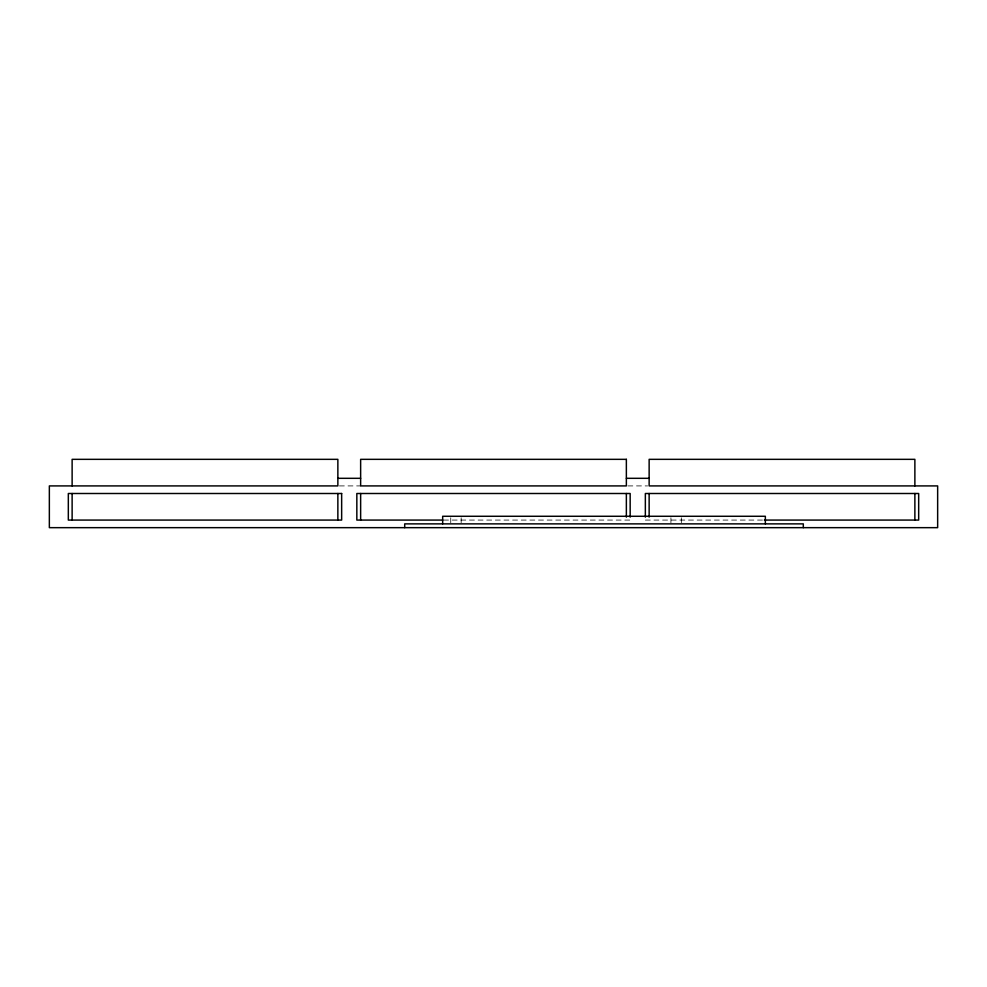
<?xml version="1.0" encoding="UTF-8"?>
<svg xmlns="http://www.w3.org/2000/svg" width="987" height="987" viewBox="0 0 987 987"><rect width="100%" height="100%" fill="white"/><g stroke="black" fill="none" stroke-linecap="round" stroke-linejoin="round"><path stroke-width="0.74" stroke-dasharray="4.93 3.7" d="M339.38 485.912L360.637 485.912M627.88 485.912L647.62 485.912M443.582 520.075L630.162 520.075M645.35 520.075L764.345 520.075M681.326 517.793L681.338 523.875M670.926 517.793L670.926 523.875M461.176 517.793L461.163 523.875M450.738 517.793L450.751 523.875"/><path stroke-width="1.48" d="M337.862 478.313L360.637 478.313M626.363 478.313L649.138 478.313M442.83 520.075L356.838 520.075L356.838 493.5L630.162 493.5L630.162 517.126M764.345 520.075L918.675 520.075L918.675 493.5L645.35 493.5L645.35 517.126M914.875 485.912L914.875 459.337L649.138 459.337L649.138 485.912L937.65 485.912L937.65 527.663L49.35 527.663L49.35 485.912L337.862 485.912L337.862 459.337L72.125 459.337L72.125 485.912M914.875 493.5L914.875 520.075M803.307 527.663L803.307 523.875L404.707 523.875L404.707 527.663M765.344 523.875L765.344 516.275L442.669 516.275L442.669 523.875M649.138 493.5L649.138 517.126M626.363 493.5L626.363 517.126M360.637 493.5L360.637 520.075M337.862 493.5L337.862 520.075M72.125 493.5L72.125 520.075M626.363 459.337L360.637 459.337L360.637 485.912L626.363 485.912L626.363 459.337M341.65 493.5L68.325 493.5L68.325 520.075L341.65 520.075L341.65 493.5"/></g></svg>
